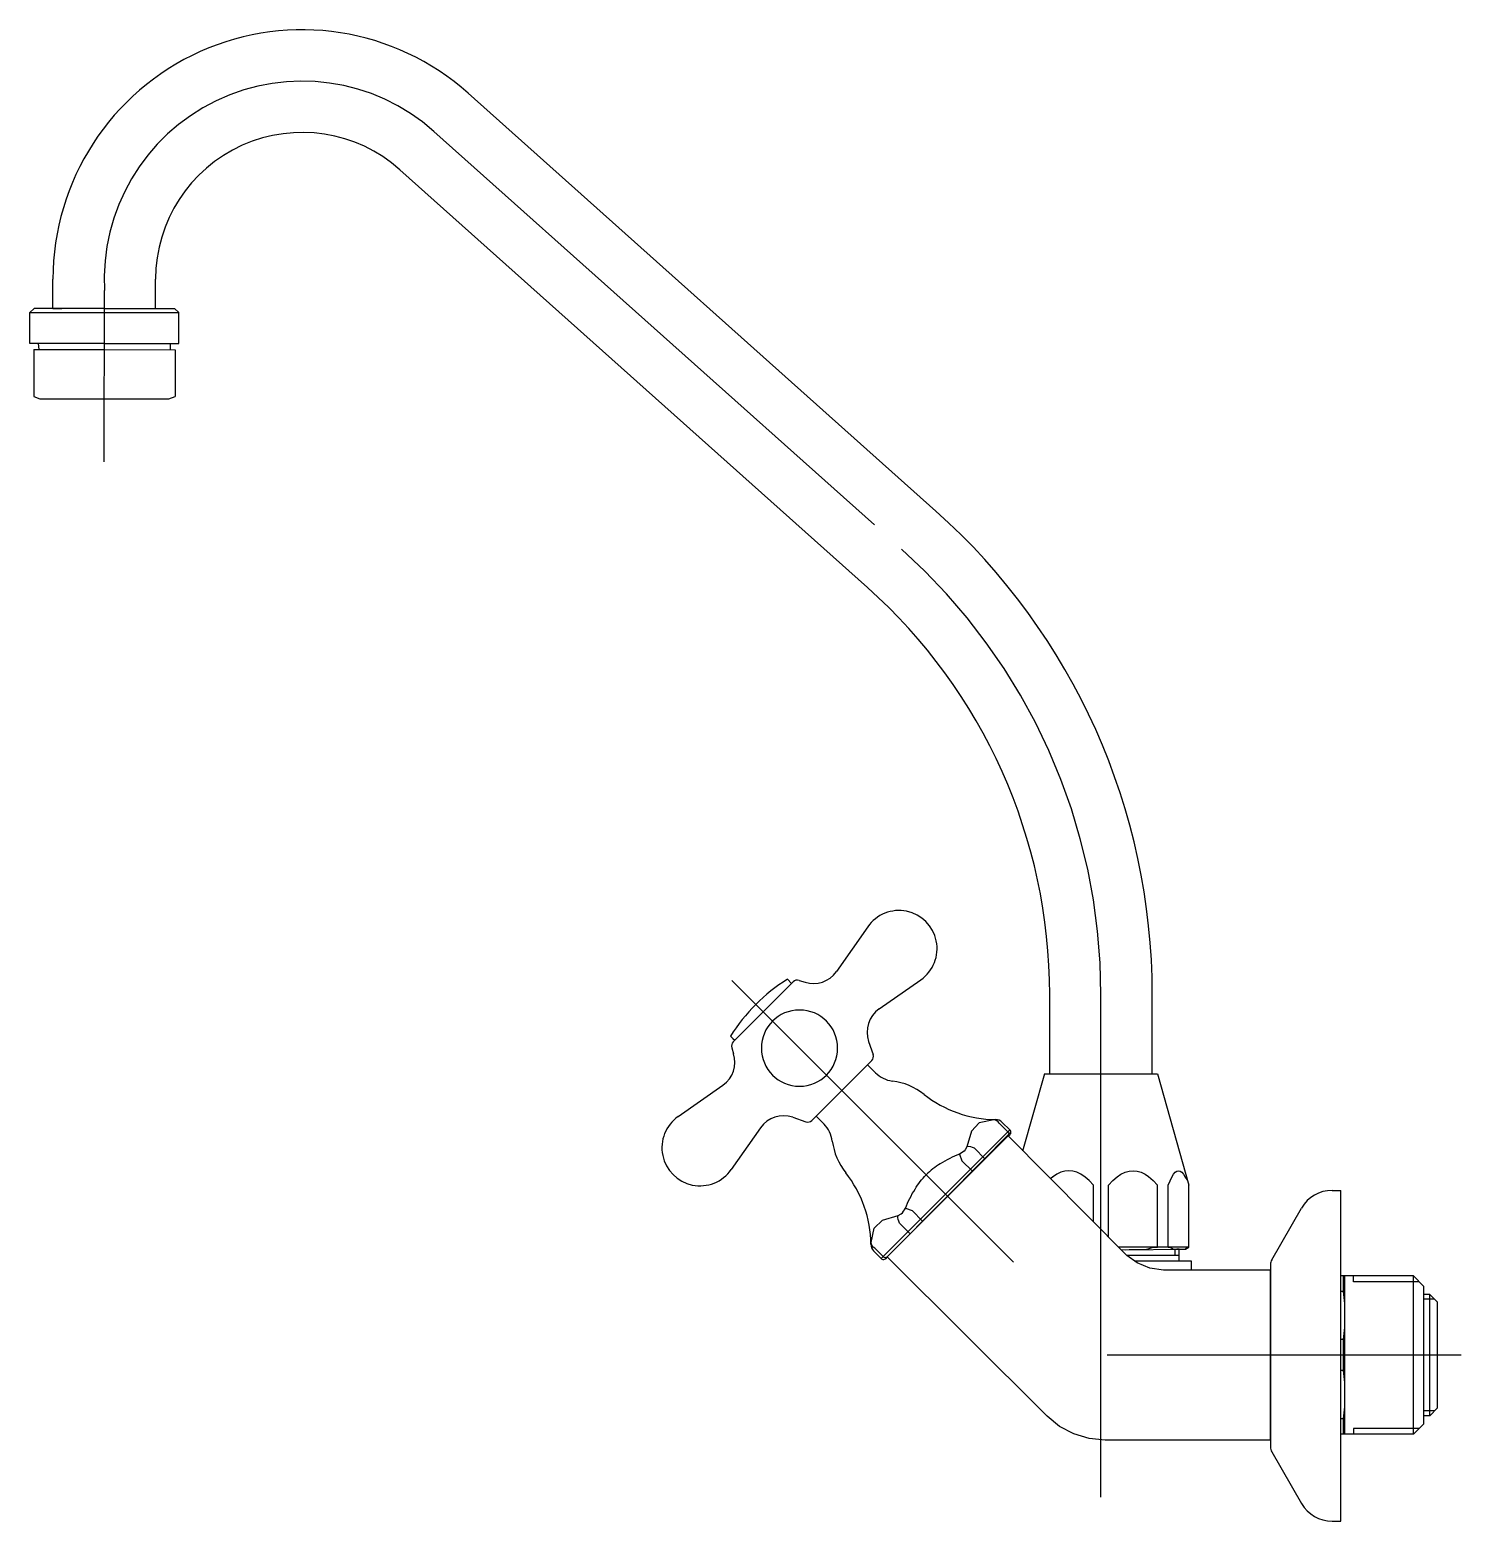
# Model space of a CAD drawing. Extents: x -13.085 to -12.843, y 14.106 to 14.358.
import ezdxf

# ---------------------------------------------------------------- set-up
doc = ezdxf.new("R2010")
doc.units = 0
doc.header["$LTSCALE"] = 0.2
doc.header["$MEASUREMENT"] = 0
doc.linetypes.add('AXES', pattern=[0.54, 0.3, -0.08, 0.08, -0.08])
doc.linetypes.add('CONTINU', pattern=[0])
doc.layers.get('0').update_dxf_attribs({"linetype": 'CONTINUOUS'})
doc.layers.add('DECA_EIXOS', color=5, linetype='AXES')

msp = doc.modelspace()

# ---------------------------------------------------------------- linework, layer by layer
at = {"linetype": 'CONTINU'}
for points in [[(-13.01099, 14.3477, 0.64794), (-13.0813, 14.31622)], [(-13.02257, 14.33474, 0.647939), (-13.06392, 14.31622)], [(-12.89513, 14.19511, 0.213636), (-12.93177, 14.27695)], [(-12.9125, 14.19511, 0.213636), (-12.94334, 14.26399)], [(-12.93432, 14.19759, 1.191675), (-12.94331, 14.20657)], [(-12.95691, 14.19768, 0.116016), (-12.96654, 14.18803)], [(-12.95494, 14.19749, 0.278168), (-12.95594, 14.19724)], [(-12.95392, 14.19717, 0.325863), (-12.94862, 14.19898)], [(-12.95487, 14.19248, 1), (-12.95487, 14.17957)], [(-12.95487, 14.17957, 1), (-12.95487, 14.19248)], [(-12.94137, 14.19265, 0.334318), (-12.94316, 14.18716)], [(-12.96609, 14.18709, 0.278162), (-12.96633, 14.1861)], [(-12.96783, 14.17977, 0.325865), (-12.96602, 14.18507)], [(-12.94264, 14.18391, 0.286275), (-12.9424, 14.18493)], [(-12.94202, 14.18187, 0.165985), (-12.93914, 14.18046)], [(-12.93378, 14.1782, 0.135642), (-12.93914, 14.18046)], [(-12.93378, 14.1782, 0.166265), (-12.92165, 14.17393)], [(-12.97542, 14.17446, 1.191677), (-12.96643, 14.16547)], [(-12.956, 14.17431, 0.334009), (-12.96149, 14.17252)], [(-12.95378, 14.17355, 0.286271), (-12.95276, 14.17379)], [(-12.94931, 14.17029, 0.165118), (-12.95072, 14.17316)], [(-12.92103, 14.1733, 0.235906), (-12.92197, 14.17391)], [(-12.92055, 14.17346, 0.196685), (-12.92165, 14.17393)], [(-12.91959, 14.17185, -0.409566), (-12.91955, 14.17118)], [(-12.91955, 14.17118, 0.559333), (-12.91923, 14.1722)], [(-12.91909, 14.17178, 0.236497), (-12.91923, 14.1722)], [(-12.94931, 14.17029, 0.135533), (-12.94705, 14.16493)], [(-12.92655, 14.16933), (-12.9268, 14.16881, -0.123527), (-12.92778, 14.1681)], [(-12.92526, 14.16907, 0.177213), (-12.92655, 14.16933)], [(-12.92778, 14.1681, 0.043395), (-12.93102, 14.16645)], [(-12.94278, 14.15281, 0.166377), (-12.94705, 14.16493)], [(-12.9353, 14.16217, -0.061868), (-12.93341, 14.16457)], [(-12.93102, 14.16645, 0.061863), (-12.93341, 14.16457)], [(-12.93694, 14.15893, -0.043395), (-12.9353, 14.16217)], [(-12.86467, 14.16194, 0.267949), (-12.86983, 14.15896)], [(-12.93792, 14.15641, -0.177206), (-12.93817, 14.1577)], [(-12.93817, 14.1577), (-12.93765, 14.15795, 0.123526), (-12.93694, 14.15893)], [(-12.94278, 14.15281, 0.005845), (-12.94276, 14.15312)], [(-12.94278, 14.15281, 0.196687), (-12.94231, 14.1517)], [(-12.94214, 14.15218, -0.235943), (-12.94276, 14.15312)], [(-12.94103, 14.15041, 0.558143), (-12.94004, 14.1507)], [(-12.9407, 14.15074, 0.401706), (-12.94004, 14.1507)], [(-12.87489, 14.1502, 0.131649), (-12.8751, 14.1494)], [(-12.8751, 14.11848, 0.131652), (-12.87489, 14.11769)], [(-12.86983, 14.10892, 0.267949), (-12.86467, 14.10594)]]:
    msp.add_lwpolyline(points, format="xyb", dxfattribs=at)
for points in [[(-13.01099, 14.3477), (-12.93177, 14.27695)], [(-13.02257, 14.33474), (-12.94334, 14.26399)], [(-13.0813, 14.31126), (-13.0813, 14.31622)], [(-13.06392, 14.31126), (-13.06392, 14.31622)], [(-13.08522, 14.31055), (-13.08451, 14.31126)], [(-13.08522, 14.3053), (-13.08522, 14.31055)], [(-13.08522, 14.31055), (-13.06, 14.31055)], [(-13.07256, 14.31126), (-13.08451, 14.31126)], [(-13.0813, 14.31126), (-13.07981, 14.31126)], [(-13.07256, 14.31126), (-13.0607, 14.31126)], [(-13.06541, 14.31126), (-13.06392, 14.31126)], [(-13.06, 14.31055), (-13.0607, 14.31126)], [(-13.06, 14.3053), (-13.06, 14.31055)], [(-13.08383, 14.3053), (-13.08522, 14.3053)], [(-13.07261, 14.3053), (-13.08522, 14.3053)], [(-13.08454, 14.30429), (-13.08454, 14.29635)], [(-13.08454, 14.30429), (-13.07257, 14.30428)], [(-13.08383, 14.3053), (-13.08369, 14.30429)], [(-13.07261, 14.3053), (-13.06, 14.3053)], [(-13.07257, 14.30428), (-13.06061, 14.30427)], [(-13.06145, 14.3053), (-13.06145, 14.30427)], [(-13.06061, 14.30427), (-13.06061, 14.29633)], [(-13.08454, 14.29635), (-13.0835, 14.29595)], [(-13.0835, 14.29595), (-13.06166, 14.29593)], [(-13.06166, 14.29593), (-13.06061, 14.29633)], [(-12.94331, 14.20657), (-12.94862, 14.19898)], [(-12.96101, 14.19217), (-12.95623, 14.19695)], [(-12.95691, 14.19768), (-12.95623, 14.19695)], [(-12.95686, 14.19632), (-12.95594, 14.19724)], [(-12.95494, 14.19749), (-12.95392, 14.19717)], [(-12.94137, 14.19265), (-12.93432, 14.19759)], [(-12.9125, 14.18168), (-12.9125, 14.19511)], [(-12.89513, 14.18168), (-12.89513, 14.19511)], [(-12.9658, 14.18738), (-12.96101, 14.19217)], [(-12.96654, 14.18803), (-12.96618, 14.18766)], [(-12.96618, 14.18766), (-12.9658, 14.18738)], [(-12.96609, 14.18709), (-12.9653, 14.18788)], [(-12.94316, 14.18716), (-12.9424, 14.18493)], [(-12.96633, 14.1861), (-12.96602, 14.18507)], [(-12.9477, 14.17885), (-12.94264, 14.18391)], [(-12.94202, 14.18187), (-12.94334, 14.1832)], [(-12.9134, 14.18168), (-12.91708, 14.16859)], [(-12.9134, 14.18168), (-12.89423, 14.18168)], [(-12.9125, 14.18168), (-12.89513, 14.18168)], [(-12.89423, 14.18168), (-12.88892, 14.16282)], [(-12.97542, 14.17446), (-12.96783, 14.17977)], [(-12.95276, 14.17379), (-12.9477, 14.17885)], [(-12.956, 14.17431), (-12.95378, 14.17355)], [(-12.95072, 14.17316), (-12.95205, 14.1745)], [(-12.96149, 14.17252), (-12.96643, 14.16547)], [(-12.91923, 14.1722), (-12.93014, 14.1613)], [(-12.92979, 14.16095), (-12.91909, 14.17178)], [(-12.92197, 14.17391), (-12.92442, 14.17336), (-12.92576, 14.17199), (-12.92655, 14.16933)], [(-12.91959, 14.17185), (-12.92103, 14.1733)], [(-12.91923, 14.1722), (-12.92055, 14.17346)], [(-12.94004, 14.1507), (-12.91955, 14.17118)], [(-12.92346, 14.16728), (-12.92526, 14.16907)], [(-12.89942, 14.15093), (-12.91955, 14.17118)], [(-12.92778, 14.1681), (-12.92736, 14.16697)], [(-12.92557, 14.16517), (-12.92736, 14.16697)], [(-12.91127, 14.16468), (-12.9124, 14.16391)], [(-12.91127, 14.16468), (-12.91197, 14.16421)], [(-12.91061, 14.16501), (-12.91127, 14.16468)], [(-12.90993, 14.16521), (-12.91061, 14.16501)], [(-12.90925, 14.16528), (-12.90993, 14.16521)], [(-12.90857, 14.16521), (-12.90925, 14.16528)], [(-12.9079, 14.16501), (-12.90857, 14.16521)], [(-12.9072, 14.16467), (-12.9079, 14.16501)], [(-12.90651, 14.16419), (-12.9072, 14.16467)], [(-12.90582, 14.16359), (-12.90651, 14.16419)], [(-12.9018, 14.16359), (-12.9011, 14.16421)], [(-12.9011, 14.16421), (-12.90043, 14.16467)], [(-12.90043, 14.16467), (-12.89972, 14.16501)], [(-12.89972, 14.16501), (-12.89906, 14.16521)], [(-12.89906, 14.16521), (-12.89838, 14.16528)], [(-12.89838, 14.16528), (-12.8977, 14.16521)], [(-12.8977, 14.16521), (-12.89702, 14.16501)], [(-12.89702, 14.16501), (-12.89635, 14.16468)], [(-12.89635, 14.16468), (-12.89577, 14.16428)], [(-12.89577, 14.16428), (-12.89496, 14.16359)], [(-12.89212, 14.16357), (-12.89183, 14.16419)], [(-12.89183, 14.16419), (-12.89153, 14.16468)], [(-12.89153, 14.16468), (-12.89125, 14.16501)], [(-12.89125, 14.16501), (-12.89098, 14.16521)], [(-12.89098, 14.16521), (-12.89069, 14.16528)], [(-12.89069, 14.16528), (-12.89041, 14.16521)], [(-12.89041, 14.16521), (-12.89013, 14.16501)], [(-12.89013, 14.16501), (-12.88986, 14.16468)], [(-12.88986, 14.16468), (-12.88956, 14.16419)], [(-12.88956, 14.16419), (-12.88915, 14.16363)], [(-12.9051, 14.16282), (-12.90582, 14.16359)], [(-12.9051, 14.15661), (-12.9051, 14.16282)], [(-12.90253, 14.16282), (-12.9018, 14.16359)], [(-12.90253, 14.15404), (-12.90253, 14.16282)], [(-12.89496, 14.16359), (-12.89423, 14.16282)], [(-12.89423, 14.15232), (-12.89423, 14.16282)], [(-12.89241, 14.16282), (-12.89212, 14.16357)], [(-12.89241, 14.15232), (-12.89241, 14.16282)], [(-12.88915, 14.16363), (-12.88892, 14.16282)], [(-12.88892, 14.15232), (-12.88892, 14.16282)], [(-12.86467, 14.16194), (-12.86318, 14.16194)], [(-12.86318, 14.10594), (-12.86318, 14.16194)], [(-12.94103, 14.15041), (-12.93014, 14.1613)], [(-12.94032, 14.15041), (-12.92979, 14.16095)], [(-12.87489, 14.1502), (-12.86983, 14.15896)], [(-12.94276, 14.15312), (-12.9422, 14.15557), (-12.94083, 14.15692), (-12.93817, 14.1577)], [(-12.93694, 14.15893), (-12.93581, 14.15851)], [(-12.93402, 14.15672), (-12.93581, 14.15851)], [(-12.93612, 14.15461), (-12.93792, 14.15641)], [(-12.94103, 14.15041), (-12.94231, 14.1517)], [(-12.9407, 14.15074), (-12.94214, 14.15218)], [(-12.94032, 14.15041), (-12.93835, 14.15238)], [(-12.88892, 14.15232), (-12.90081, 14.15232)], [(-12.90038, 14.15189), (-12.88951, 14.15199)], [(-12.90038, 14.15189), (-12.89882, 14.15191)], [(-12.89974, 14.15189), (-12.89906, 14.15191)], [(-12.89906, 14.15191), (-12.89838, 14.15191)], [(-12.89838, 14.15191), (-12.8977, 14.15192)], [(-12.8977, 14.15192), (-12.89704, 14.15192)], [(-12.89704, 14.15192), (-12.89633, 14.15193)], [(-12.89633, 14.15193), (-12.89564, 14.1521)], [(-12.89564, 14.1521), (-12.89496, 14.15232)], [(-12.89496, 14.15232), (-12.89423, 14.15232)], [(-12.89241, 14.15232), (-12.89211, 14.15232)], [(-12.89211, 14.15232), (-12.89154, 14.15197)], [(-12.89182, 14.15197), (-12.89154, 14.15197)], [(-12.89154, 14.15197), (-12.89124, 14.15197)], [(-12.89123, 14.15093), (-12.89124, 14.15197)], [(-12.89124, 14.15197), (-12.89097, 14.15197)], [(-12.89059, 14.15198), (-12.89097, 14.15197)], [(-12.8907, 14.15198), (-12.89041, 14.15198)], [(-12.89059, 14.14994), (-12.89059, 14.15198)], [(-12.89059, 14.15198), (-12.89013, 14.15198)], [(-12.89013, 14.15198), (-12.88985, 14.15198)], [(-12.88985, 14.15198), (-12.88951, 14.15199)], [(-12.88951, 14.15199), (-12.88924, 14.15232)], [(-12.88951, 14.15199), (-12.88892, 14.15232)], [(-12.88924, 14.15232), (-12.88892, 14.15232)], [(-12.91294, 14.12373), (-12.94004, 14.1507)], [(-12.8977, 14.14965), (-12.89942, 14.15093)], [(-12.89059, 14.15093), (-12.89942, 14.15093)], [(-12.8885, 14.14994), (-12.89809, 14.14994)], [(-12.89556, 14.14876), (-12.8977, 14.14965)], [(-12.8885, 14.14845), (-12.8885, 14.14994)], [(-12.8751, 14.14963), (-12.8751, 14.11848)], [(-12.89324, 14.14845), (-12.89556, 14.14876)], [(-12.8751, 14.14845), (-12.89324, 14.14845)], [(-12.8751, 14.11966), (-12.8751, 14.14845)], [(-12.86103, 14.14745), (-12.86318, 14.14745)], [(-12.86273, 14.14483), (-12.86273, 14.14745)], [(-12.86251, 14.1412), (-12.86251, 14.14745)], [(-12.8509, 14.14746), (-12.86103, 14.14745)], [(-12.86103, 14.14647), (-12.86103, 14.14745)], [(-12.8499, 14.14647), (-12.86103, 14.14647)], [(-12.8509, 14.12065), (-12.8509, 14.14746)], [(-12.84911, 14.14567), (-12.8509, 14.14746)], [(-12.86273, 14.14483), (-12.86318, 14.14483)], [(-12.86251, 14.1428), (-12.86273, 14.14483)], [(-12.84911, 14.12244), (-12.84911, 14.14567)], [(-12.84812, 14.14431), (-12.84911, 14.14431)], [(-12.8468, 14.14299), (-12.84812, 14.14431)], [(-12.84812, 14.1238), (-12.84812, 14.14431)], [(-12.86251, 14.1412), (-12.86251, 14.1428)], [(-12.84732, 14.14351), (-12.84911, 14.14351)], [(-12.8468, 14.12512), (-12.8468, 14.14299)], [(-12.86251, 14.14031), (-12.86251, 14.1412)], [(-12.86251, 14.1278), (-12.86251, 14.14031)], [(-12.86251, 14.13871), (-12.86251, 14.14031)], [(-12.86273, 14.13667), (-12.86318, 14.13667)], [(-12.86273, 14.13667), (-12.86251, 14.13871)], [(-12.86273, 14.13144), (-12.86273, 14.13667)], [(-12.86273, 14.13144), (-12.86318, 14.13144)], [(-12.86251, 14.1294), (-12.86273, 14.13144)], [(-12.86251, 14.1278), (-12.86251, 14.1294)], [(-12.86251, 14.12691), (-12.86251, 14.1278)], [(-12.86251, 14.12066), (-12.86251, 14.12691)], [(-12.86251, 14.12531), (-12.86251, 14.12691)], [(-12.91082, 14.12199), (-12.91294, 14.12373)], [(-12.86273, 14.12328), (-12.86251, 14.12531)], [(-12.84732, 14.1246), (-12.84911, 14.1246)], [(-12.84812, 14.1238), (-12.84911, 14.1238)], [(-12.84812, 14.1238), (-12.8468, 14.12512)], [(-12.90843, 14.12072), (-12.91082, 14.12199)], [(-12.86273, 14.12328), (-12.86318, 14.12328)], [(-12.86273, 14.12066), (-12.86273, 14.12328)], [(-12.86103, 14.12164), (-12.86103, 14.12065)], [(-12.8499, 14.12164), (-12.86103, 14.12164)], [(-12.8509, 14.12065), (-12.84911, 14.12244)], [(-12.90583, 14.11993), (-12.90843, 14.12072)], [(-12.90311, 14.11966), (-12.90583, 14.11993)], [(-12.8751, 14.11966), (-12.90311, 14.11966)], [(-12.86103, 14.12065), (-12.86318, 14.12066)], [(-12.8509, 14.12065), (-12.86103, 14.12065)], [(-12.87489, 14.11769), (-12.86983, 14.10892)], [(-12.86467, 14.10594), (-12.86318, 14.10594)]]:
    msp.add_lwpolyline(points, dxfattribs=at)
at = {"layer": 'DECA_EIXOS'}
for points in [[(-13.01678, 14.34122, 0.668799), (-13.07255, 14.31427)], [(-12.90381, 14.19511, 0.213682), (-12.93757, 14.27048)]]:
    msp.add_lwpolyline(points, format="xyb", dxfattribs=at)
for points in [[(-13.01678, 14.34122), (-12.93757, 14.27048)], [(-13.07261, 14.2853), (-13.07255, 14.31427)], [(-12.91862, 14.14978), (-12.96631, 14.19747)], [(-12.90381, 14.11003), (-12.90381, 14.19511)], [(-12.84281, 14.13405), (-12.90277, 14.13405)]]:
    msp.add_lwpolyline(points, dxfattribs=at)

doc.saveas('drawing.dxf')
